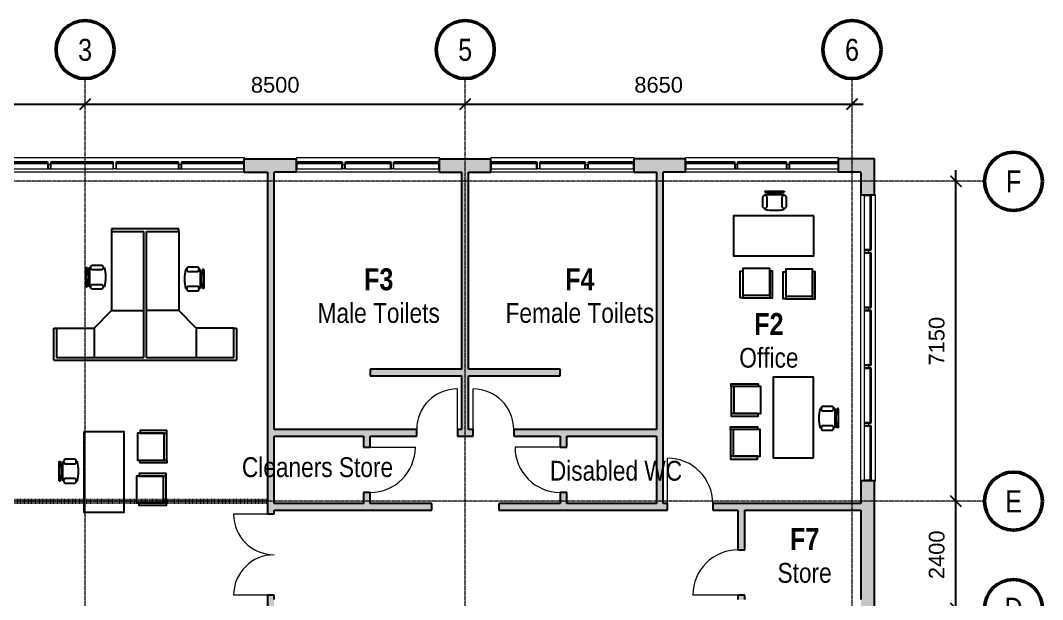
# Model space of a CAD drawing. Header units: millimetres. Extents: x -12924 to 29056, y -26186 to 10516.
# Drawn here: x 6199 to 29056, y -2429 to 10516 of the extents above; entities that cross this region are included whole.
import ezdxf

# ---------------------------------------------------------------- set-up
doc = ezdxf.new("R2010")
doc.units = ezdxf.units.MM
doc.linetypes.add('AEC_Dash 3mm', pattern=[6, 3, -3])
doc.linetypes.add('Grid Line', pattern=[21, 12, -3, 3, -3])
for name, color, linetype, lineweight in [('A-AREA', 32, 'AEC_Dash 3mm', 70), ('A-AREA-IDEN', 254, 'Continuous', 15), ('A-DOOR', 7, 'Continuous', 15), ('A-GLAZ-CURT', 4, 'Continuous', 15), ('A-GLAZ-CWMG', 4, 'Continuous', 15), ('A-WALL', 113, 'Continuous', 15), ('A-WALL-PATT', 254, 'Continuous', 15), ('I-WALL', 254, 'Continuous', 15), ('S-GRID', 7, 'Grid Line', 5), ('S-GRID-DIMS', 255, 'Continuous', 50), ('S-GRID-IDEN', 7, 'Continuous', 50)]:
    doc.layers.add(name, color=color, linetype=linetype, lineweight=lineweight)
doc.layers.add('Cubicles', color=132, linetype='Continuous')
doc.layers.add('Furniture', color=1, linetype='Continuous')
doc.styles.add('Arial', font='arial.ttf', dxfattribs={"height": 350})
doc.styles.add('Arial Narrow', font='ARIALN.TTF', dxfattribs={"height": 491.641337})
doc.styles.add('Arial Narrow_1', font='ARIALN.TTF', dxfattribs={"height": 442.477204})
doc.styles.add('Arial Narrow_B', font='ARIALNB.TTF', dxfattribs={"height": 491.564417})
doc.dimstyles.new('Grid Dimensions', dxfattribs={"dimtxt": 350, "dimasz": 250, "dimexe": 125, "dimexo": 350, "dimgap": 250, "dimtad": 1, "dimdec": 0, "dimzin": 0, "dimdsep": 46, "dimtxsty": 'Arial', "dimblk": 'ARCHTICK', "dimcen": 0.09, "dimdle": 250, "dimse1": 1, "dimse2": 1, "dimclrd": 1, "dimclre": 2, "dimadec": 0, "dimazin": 0, "dimtfac": 1, "dimtdec": 0, "dimtofl": 0, "dimtmove": 0, "dimatfit": 3, "dimfxl": 1, "dimtolj": 1, "dimtzin": 0, "dimarcsym": 0})

# ---------------------------------------------------------------- blocks, each defined once
blk = doc.blocks.new('Curtain Wall Panel - Plain - Curtain Wall Panel - Plain-238387-First Floor Plan')
at = {"layer": 'A-GLAZ-CURT', "lineweight": 20}
for p, q in [((-517, 75), (-517, -75)), ((-517, 75), (-502, 75)), ((-502, -75), (-502, 75)), ((502, -75), (502, 75)), ((517, 75), (502, 75)), ((517, 75), (517, -75)), ((-502, -75), (-517, -75)), ((502, -75), (517, -75))]:
    blk.add_line(p, q, dxfattribs=at)
at = {"layer": 'A-GLAZ-CURT', "lineweight": 25}
for p, q in [((502, 75), (-502, 75)), ((-502, 55), (-502, 75)), ((-502, 55), (502, 55)), ((502, 55), (502, 75))]:
    blk.add_line(p, q, dxfattribs=at)
at = {"layer": 'A-GLAZ-CURT'}
blk.add_line((-502, -75), (502, -75), dxfattribs=at)
blk = doc.blocks.new('Rectangular Mullion - 50 x 250mm-238264-First Floor Plan')
at = {"layer": 'A-GLAZ-CWMG'}
for p in [(12371, 7421), (13429, 7446)]:
    blk.add_line(p, (12371, 7446), dxfattribs=at)
blk = doc.blocks.new('Rectangular Mullion - 50 x 250mm-238265-First Floor Plan')
at = {"layer": 'A-GLAZ-CWMG'}
for p, q in [((14512, 7446), (13429, 7446)), ((14512, 7196), (14487, 7196))]:
    blk.add_line(p, q, dxfattribs=at)
blk = doc.blocks.new('Rectangular Mullion - 50 x 250mm-238266-First Floor Plan')
at = {"layer": 'A-GLAZ-CWMG'}
for p, q in [((15571, 7446), (14512, 7446)), ((15571, 7446), (15571, 7421)), ((14537, 7196), (14512, 7196))]:
    blk.add_line(p, q, dxfattribs=at)
blk = doc.blocks.new('Rectangular Mullion - 50 x 100mm-238386-First Floor Plan')
at = {"layer": 'A-GLAZ-CWMG', "lineweight": 20}
for p, q in [((25, 75), (-25, 75)), ((-25, 75), (-25, -25)), ((25, 75), (25, -25)), ((-25, -25), (25, -25))]:
    blk.add_line(p, q, dxfattribs=at)
blk = doc.blocks.new('Rectangular Mullion - 50 x 250mm-V3-First Floor Plan')
at = {"layer": 'A-GLAZ-CWMG'}
for p, q in [((16721, 7421), (16721, 7446)), ((17779, 7446), (16721, 7446)), ((17779, 7196), (17754, 7196))]:
    blk.add_line(p, q, dxfattribs=at)
blk = doc.blocks.new('Rectangular Mullion - 50 x 250mm-V4-First Floor Plan')
at = {"layer": 'A-GLAZ-CWMG'}
for p, q in [((18862, 7446), (17779, 7446)), ((17804, 7196), (17779, 7196))]:
    blk.add_line(p, q, dxfattribs=at)
blk = doc.blocks.new('Rectangular Mullion - 50 x 250mm-V5-First Floor Plan')
at = {"layer": 'A-GLAZ-CWMG'}
for q in [(18862, 7446), (19921, 7421)]:
    blk.add_line((19921, 7446), q, dxfattribs=at)
blk = doc.blocks.new('Curtain Wall Panel - Plain - Curtain Wall Panel - Plain-250309-First Floor Plan')
at = {"layer": 'A-GLAZ-CURT', "lineweight": 20}
for p, q in [((-539, 75), (-554, 75)), ((-554, 75), (-554, -75)), ((-539, -75), (-539, 75)), ((539, 75), (539, -75)), ((554, 75), (539, 75)), ((554, -75), (554, 75)), ((-554, -75), (-539, -75)), ((539, -75), (554, -75))]:
    blk.add_line(p, q, dxfattribs=at)
at = {"layer": 'A-GLAZ-CURT', "lineweight": 25}
for p, q in [((539, 75), (-539, 75)), ((-539, 75), (-539, 55)), ((-539, 55), (539, 55)), ((539, 55), (539, 75))]:
    blk.add_line(p, q, dxfattribs=at)
at = {"layer": 'A-GLAZ-CURT'}
blk.add_line((-539, -75), (539, -75), dxfattribs=at)
blk = doc.blocks.new('Rectangular Mullion - 50 x 250mm-250306-First Floor Plan')
at = {"layer": 'A-GLAZ-CWMG'}
for p in [(21071, 7421), (22204, 7446)]:
    blk.add_line(p, (21071, 7446), dxfattribs=at)
blk = doc.blocks.new('Rectangular Mullion - 50 x 250mm-250307-First Floor Plan')
at = {"layer": 'A-GLAZ-CWMG'}
blk.add_line((23362, 7446), (22204, 7446), dxfattribs=at)
blk = doc.blocks.new('Rectangular Mullion - 50 x 250mm-250308-First Floor Plan')
at = {"layer": 'A-GLAZ-CWMG'}
for q in [(23362, 7446), (24496, 7421)]:
    blk.add_line((24496, 7446), q, dxfattribs=at)
blk = doc.blocks.new('Rectangular Mullion - 50 x 100mm-227649-First Floor Plan')
at = {"layer": 'A-GLAZ-CWMG', "lineweight": 20}
for p, q in [((-25, 75), (25, 75)), ((-25, -25), (-25, 75)), ((25, 75), (25, -25)), ((25, -25), (-25, -25))]:
    blk.add_line(p, q, dxfattribs=at)
blk = doc.blocks.new('Curtain Wall Panel - Plain - Curtain Wall Panel - Plain-253106-First Floor Plan')
at = {"layer": 'A-GLAZ-CURT', "lineweight": 20}
for p, q in [((-691, 75), (-706, 75)), ((-706, 75), (-706, -75)), ((-691, -75), (-691, 75)), ((691, 75), (691, -75)), ((706, 75), (691, 75)), ((706, -75), (706, 75)), ((-706, -75), (-691, -75)), ((691, -75), (706, -75))]:
    blk.add_line(p, q, dxfattribs=at)
at = {"layer": 'A-GLAZ-CURT', "lineweight": 25}
for p, q in [((691, 75), (-691, 75)), ((-691, 75), (-691, 55)), ((-691, 55), (691, 55)), ((691, 55), (691, 75))]:
    blk.add_line(p, q, dxfattribs=at)
at = {"layer": 'A-GLAZ-CURT'}
blk.add_line((-691, -75), (691, -75), dxfattribs=at)
blk = doc.blocks.new('Rectangular Mullion - 50 x 250mm-V7-First Floor Plan')
at = {"layer": 'A-GLAZ-CWMG'}
blk.add_line((-3384, 7446), (-4845, 7446), dxfattribs=at)
blk = doc.blocks.new('Rectangular Mullion - 50 x 250mm-253104-First Floor Plan')
at = {"layer": 'A-GLAZ-CWMG'}
for p, q in [((-6307, 7446), (-7768, 7446)), ((-6307, 7196), (-6332, 7196))]:
    blk.add_line(p, q, dxfattribs=at)
blk = doc.blocks.new('Rectangular Mullion - 50 x 250mm-V6-First Floor Plan')
at = {"layer": 'A-GLAZ-CWMG'}
for p, q in [((-4845, 7446), (-6307, 7446)), ((-6282, 7196), (-6307, 7196))]:
    blk.add_line(p, q, dxfattribs=at)
blk = doc.blocks.new('Curtain Wall Panel - Plain - Curtain Wall Panel - Plain-239621-First Floor Plan')
at = {"layer": 'A-GLAZ-CURT', "lineweight": 20}
for p, q in [((-605, 75), (-620, 75)), ((-620, 75), (-620, -75)), ((-605, -75), (-605, 75)), ((605, 75), (605, -75)), ((620, 75), (605, 75)), ((620, -75), (620, 75)), ((-620, -75), (-605, -75)), ((605, -75), (620, -75))]:
    blk.add_line(p, q, dxfattribs=at)
at = {"layer": 'A-GLAZ-CURT', "lineweight": 25}
for p, q in [((605, 75), (-605, 75)), ((-605, 75), (-605, 55)), ((-605, 55), (605, 55)), ((605, 55), (605, 75))]:
    blk.add_line(p, q, dxfattribs=at)
at = {"layer": 'A-GLAZ-CURT'}
blk.add_line((-605, -75), (605, -75), dxfattribs=at)
blk = doc.blocks.new('Rectangular Mullion - 50 x 250mm-239618-First Floor Plan')
at = {"layer": 'A-GLAZ-CWMG'}
for p in [(25296, 6621), (25321, 5356)]:
    blk.add_line(p, (25321, 6621), dxfattribs=at)
blk = doc.blocks.new('Rectangular Mullion - 50 x 250mm-239619-First Floor Plan')
at = {"layer": 'A-GLAZ-CWMG'}
blk.add_line((25321, 4066), (25321, 5356), dxfattribs=at)
blk = doc.blocks.new('Rectangular Mullion - 50 x 250mm-239620-First Floor Plan')
at = {"layer": 'A-GLAZ-CWMG'}
for q in [(25321, 1486), (25296, 221)]:
    blk.add_line((25321, 221), q, dxfattribs=at)
blk = doc.blocks.new('Concept Sgl Door - 910 x 2110mm-241131-First Floor Plan')
at = {"layer": 'A-DOOR'}
blk.add_line((455, -75), (455, -985), dxfattribs=at)
blk.add_arc((455, -75), 910, 180, 270, dxfattribs=at)
blk = doc.blocks.new('Concept Sgl Door - 1010 x 2110mm-241302-First Floor Plan')
at = {"layer": 'A-DOOR'}
blk.add_line((505, 75), (505, 1085), dxfattribs=at)
blk.add_arc((505, 75), 1010, 90, 180, dxfattribs=at)
blk = doc.blocks.new('Concept Sgl Door - 1010 x 2110mm-241319-First Floor Plan')
at = {"layer": 'A-DOOR'}
blk.add_line((505, -75), (505, -1085), dxfattribs=at)
blk.add_arc((505, -75), 1010, 180, 270, dxfattribs=at)
blk = doc.blocks.new('Concept Sgl Door - 910 x 2110mm-241382-First Floor Plan')
at = {"layer": 'A-DOOR'}
blk.add_line((455, 75), (455, 985), dxfattribs=at)
blk.add_arc((455, 75), 910, 90, 180, dxfattribs=at)
blk = doc.blocks.new('Rectangular Mullion - 50 x 250mm-253115-First Floor Plan')
at = {"layer": 'A-GLAZ-CWMG'}
for q in [(9769, 7446), (11206, 7421)]:
    blk.add_line((11206, 7446), q, dxfattribs=at)
blk = doc.blocks.new('Grid - AEC-Grid_Head_Circle-202168-First Floor Plan')
at = {"layer": 'S-GRID-IDEN'}
blk.add_circle((0, 0), 6.5, dxfattribs=at)
blk = doc.blocks.new('_ArchTick')
at = {"color": 0, "linetype": 'ByBlock', "const_width": 0.15}
blk.add_lwpolyline([(-0.5, -0.5), (0.5, 0.5)], dxfattribs=at)
blk = doc.blocks.new('*D68')
at = {"layer": 'Defpoints', "color": 0, "transparency": 16777216}
for p in [(-854, 9216), (7646, 9216), (7646, 8646)]:
    blk.add_point(p, dxfattribs=at)
at = {"layer": 'S-GRID-DIMS', "color": 1, "lineweight": -2, "transparency": 16777216}
blk.add_line((-1104, 8646), (7896, 8646), dxfattribs=at)
at = {"layer": 'S-GRID-DIMS', "color": 1, "lineweight": -2, "transparency": 16777216, "xscale": 250, "yscale": 250, "zscale": 250, "rotation": 180}
blk.add_blockref('_ArchTick', (-854, 8646), dxfattribs=at)
at = {"layer": 'S-GRID-DIMS', "color": 1, "lineweight": -2, "transparency": 16777216, "xscale": 250, "yscale": 250, "zscale": 250}
blk.add_blockref('_ArchTick', (7646, 8646), dxfattribs=at)
at = {"layer": 'S-GRID-DIMS', "color": 0, "transparency": 16777216, "insert": (3396, 9075), "char_height": 350, "attachment_point": 5, "style": 'Arial'}
blk.add_mtext('\\A1;8500', dxfattribs=at)
blk = doc.blocks.new('*D69')
at = {"layer": 'Defpoints', "color": 0, "transparency": 16777216}
for p in [(7646, 9216), (16146, 9216), (16146, 8646)]:
    blk.add_point(p, dxfattribs=at)
at = {"layer": 'S-GRID-DIMS', "color": 1, "lineweight": -2, "transparency": 16777216}
blk.add_line((7396, 8646), (16396, 8646), dxfattribs=at)
at = {"layer": 'S-GRID-DIMS', "color": 1, "lineweight": -2, "transparency": 16777216, "xscale": 250, "yscale": 250, "zscale": 250, "rotation": 180}
blk.add_blockref('_ArchTick', (7646, 8646), dxfattribs=at)
at = {"layer": 'S-GRID-DIMS', "color": 1, "lineweight": -2, "transparency": 16777216, "xscale": 250, "yscale": 250, "zscale": 250}
blk.add_blockref('_ArchTick', (16146, 8646), dxfattribs=at)
at = {"layer": 'S-GRID-DIMS', "color": 0, "transparency": 16777216, "insert": (11896, 9075), "char_height": 350, "attachment_point": 5, "style": 'Arial'}
blk.add_mtext('\\A1;8500', dxfattribs=at)
blk = doc.blocks.new('*D70')
at = {"layer": 'Defpoints', "color": 0, "transparency": 16777216}
for p in [(16146, 9216), (24796, 9216), (24796, 8646)]:
    blk.add_point(p, dxfattribs=at)
at = {"layer": 'S-GRID-DIMS', "color": 1, "lineweight": -2, "transparency": 16777216}
blk.add_line((15896, 8646), (25046, 8646), dxfattribs=at)
at = {"layer": 'S-GRID-DIMS', "color": 1, "lineweight": -2, "transparency": 16777216, "xscale": 250, "yscale": 250, "zscale": 250, "rotation": 180}
blk.add_blockref('_ArchTick', (16146, 8646), dxfattribs=at)
at = {"layer": 'S-GRID-DIMS', "color": 1, "lineweight": -2, "transparency": 16777216, "xscale": 250, "yscale": 250, "zscale": 250}
blk.add_blockref('_ArchTick', (24796, 8646), dxfattribs=at)
at = {"layer": 'S-GRID-DIMS', "color": 0, "transparency": 16777216, "insert": (20471, 9075), "char_height": 350, "attachment_point": 5, "style": 'Arial'}
blk.add_mtext('\\A1;8650', dxfattribs=at)
blk = doc.blocks.new('*D74')
at = {"layer": 'Defpoints', "color": 0, "transparency": 16777216}
for p in [(27119, -2629), (27756, -2629), (27756, -9379)]:
    blk.add_point(p, dxfattribs=at)
at = {"layer": 'S-GRID-DIMS', "color": 1, "lineweight": -2, "transparency": 16777216}
blk.add_line((27119, -9629), (27119, -2379), dxfattribs=at)
at = {"layer": 'S-GRID-DIMS', "color": 1, "lineweight": -2, "transparency": 16777216, "xscale": 250, "yscale": 250, "zscale": 250}
for p, rotation in [((27119, -2629), 90), ((27119, -9379), 270)]:
    blk.add_blockref('_ArchTick', p, dxfattribs=dict(at, rotation=rotation))
at = {"layer": 'S-GRID-DIMS', "color": 0, "transparency": 16777216, "insert": (26690, -6004), "char_height": 350, "attachment_point": 5, "rotation": 90, "style": 'Arial'}
blk.add_mtext('\\A1;6750', dxfattribs=at)
blk = doc.blocks.new('*D75')
at = {"layer": 'Defpoints', "color": 0, "transparency": 16777216}
for p in [(27119, -229), (27756, -229), (27756, -2629)]:
    blk.add_point(p, dxfattribs=at)
at = {"layer": 'S-GRID-DIMS', "color": 1, "lineweight": -2, "transparency": 16777216}
blk.add_line((27119, -2879), (27119, 21), dxfattribs=at)
at = {"layer": 'S-GRID-DIMS', "color": 1, "lineweight": -2, "transparency": 16777216, "xscale": 250, "yscale": 250, "zscale": 250}
for p, rotation in [((27119, -229), 90), ((27119, -2629), 270)]:
    blk.add_blockref('_ArchTick', p, dxfattribs=dict(at, rotation=rotation))
at = {"layer": 'S-GRID-DIMS', "color": 0, "transparency": 16777216, "insert": (26690, -1429), "char_height": 350, "attachment_point": 5, "rotation": 90, "style": 'Arial'}
blk.add_mtext('\\A1;2400', dxfattribs=at)
blk = doc.blocks.new('*D76')
at = {"layer": 'Defpoints', "color": 0, "transparency": 16777216}
for p in [(27119, 6921), (27756, 6921), (27756, -229)]:
    blk.add_point(p, dxfattribs=at)
at = {"layer": 'S-GRID-DIMS', "color": 1, "lineweight": -2, "transparency": 16777216}
blk.add_line((27119, -479), (27119, 7171), dxfattribs=at)
at = {"layer": 'S-GRID-DIMS', "color": 1, "lineweight": -2, "transparency": 16777216, "xscale": 250, "yscale": 250, "zscale": 250}
for p, rotation in [((27119, 6921), 90), ((27119, -229), 270)]:
    blk.add_blockref('_ArchTick', p, dxfattribs=dict(at, rotation=rotation))
at = {"layer": 'S-GRID-DIMS', "color": 0, "transparency": 16777216, "insert": (26690, 3346), "char_height": 350, "attachment_point": 5, "rotation": 90, "style": 'Arial'}
blk.add_mtext('\\A1;7150', dxfattribs=at)
blk = doc.blocks.new('Concept Dbl Door - 1810 x 2110mm-248273-First Floor Plan')
at = {"layer": 'A-DOOR'}
for p, q in [((-905, 150), (-905, 1055)), ((905, 150), (905, 1055))]:
    blk.add_line(p, q, dxfattribs=at)
for centre, start, end in [((-905, 150), 360, 90), ((905, 150), 90, 180)]:
    blk.add_arc(centre, 905, start, end, dxfattribs=at)
blk = doc.blocks.new('Chair - Desk')
at = {"linetype": 'Continuous'}
for p, q in [((-8.5, 0), (-8.5, -1)), ((-8.5, 0), (8.5, 0)), ((8.5, 0), (8.5, -1)), ((-10.5, -5), (-10.5, -14)), ((-8.5, -3), (-8.5, -4)), ((-8.5, -3), (8.5, -3)), ((-6.5, -14), (-6.5, -5)), ((-2, -3), (-2, -1.9355)), ((2, -1.9576), (2, -3)), ((6.5, -5), (6.5, -14)), ((8.5, -3), (8.5, -4)), ((10.5, -14), (10.5, -5)), ((-8.5, -15), (-8.5, -16)), ((8.5, -15), (8.5, -16))]:
    blk.add_line(p, q, dxfattribs=at)
for centre, radius, start, end in [((-8.5, -6.5), 2.5, 36.8699, 143.1301), ((0, 34.625), 36.625, 256.5803, 283.4197), ((8.5, -6.5), 2.5, 36.8699, 143.1301), ((-8.5, -12.5), 2.5, 216.8699, 323.1301), ((0, 19.625), 36.625, 256.5803, 283.4197), ((8.5, -12.5), 2.5, 216.8699, 323.1301)]:
    blk.add_arc(centre, radius, start, end, dxfattribs=at)
blk = doc.blocks.new('CUBICLE')
at = {"layer": 'Cubicles'}
for p, q in [((2722, 2940), (1222, 2940)), ((1222, 2940), (1222, 2880)), ((1222, 2880), (1222, 1110)), ((1222, 2880), (1942, 2880)), ((1942, 60), (1942, 2880)), ((2002, 60), (2002, 2880)), ((2002, 2880), (2722, 2880)), ((2722, 2880), (2722, 2940)), ((2722, 2880), (2722, 1110)), ((832, 720), (1222, 1110)), ((1222, 1110), (1942, 1110)), ((2722, 1110), (2002, 1110)), ((3112, 720), (2722, 1110)), ((-68, 0), (-68, 720)), ((-68, 720), (-8, 720)), ((-8, 720), (-8, 60)), ((-8, 720), (832, 720)), ((832, 720), (832, 60)), ((3112, 720), (3112, 60)), ((3952, 720), (3112, 720)), ((3952, 60), (3952, 720)), ((3952, 720), (4012, 720)), ((4012, 720), (4012, 0)), ((-68, 0), (4012, 0)), ((-8, 60), (1942, 60)), ((2002, 60), (3952, 60))]:
    blk.add_line(p, q, dxfattribs=at)
blk = doc.blocks.new('CHAIR')
at = {"layer": 'Furniture'}
blk.add_line((48, -12), (648, -12), dxfattribs=at)
for points in [[(48, -12), (-12, -12), (-12, 588), (48, 588)], [(48, 48), (648, 48), (648, 648), (48, 648)], [(648, -12), (708, -12), (708, 588), (648, 588)]]:
    blk.add_lwpolyline(points, close=True, dxfattribs=at)
blk = doc.blocks.new('DESK')
at = {"layer": 'Furniture'}
blk.add_lwpolyline([(-57, -885), (1743, -885), (1743, 15), (-57, 15)], close=True, dxfattribs=at)

msp = doc.modelspace()

# ---------------------------------------------------------------- hatches: boundary and pattern name
at = {"layer": 'A-WALL-PATT'}
h = msp.add_hatch(color=256, dxfattribs=at)
h.paths.add_polyline_path([(24995.5, 7121.2), (25295.5, 7121.2), (25295.5, 7421.2), (24495.5, 7421.2), (24495.5, 7121.2)], flags=0)
h.paths.add_polyline_path([(20420.5, 7121.2), (21070.5, 7121.2), (21070.5, 7421.2), (20370.5, 7421.2), (20370.5, 7121.2)], flags=0)
h.paths.add_polyline_path([(11870.5, 7121.2), (11870.5, 7421.2), (11205.5, 7421.2), (11205.5, 7121.2), (11720.5, 7121.2)], flags=0)
h.paths.add_polyline_path([(-9704.5, 7121.2), (-9204.5, 7121.2), (-9204.5, 7421.2), (-10004.5, 7421.2), (-10004.5, 7121.2)], flags=0)
h = msp.add_hatch(color=256, dxfattribs=at)
h.paths.add_polyline_path([(20370.5, 7121.2), (20370.5, 7421.2), (19920.5, 7421.2), (19920.5, 7121.2)], flags=0)
h.paths.add_polyline_path([(16720.5, 7121.2), (16720.5, 7421.2), (15570.5, 7421.2), (15570.5, 7121.2), (16220.5, 7121.2)], flags=0)
h.paths.add_polyline_path([(12370.5, 7121.2), (12370.5, 7421.2), (11870.5, 7421.2), (11870.5, 7121.2)], flags=0)
h = msp.add_hatch(color=256, dxfattribs=at)
h.paths.add_polyline_path([(11720.5, -9578.8), (11870.5, -9578.8), (11870.5, -2333.8), (11720.5, -2333.8), (11720.5, -7835.1)], flags=0)
h.paths.add_polyline_path([(11870.5, -523.8), (11870.5, 7121.2), (11720.5, 7121.2), (11720.5, -523.8)], flags=0)
for points in [[(16220.5, 6477.9), (16220.5, 7121.2), (16070.5, 7121.2), (16070.5, 6477.9)], [(20570.5, -278.8), (20570.5, 7121.2), (20420.5, 7121.2), (20420.5, -278.8)], [(16070.5, 1371.2), (16220.5, 1371.2), (16220.5, 6477.9), (16070.5, 6477.9), (16070.5, 2258.1)], [(13881.7, -428.8), (15395.5, -428.8), (15395.5, -278.8), (11870.5, -278.8), (11870.5, -428.8)]]:
    msp.add_hatch(color=256, dxfattribs=at).paths.add_polyline_path(points, flags=0)
h = msp.add_hatch(color=256, dxfattribs=at)
h.paths.add_polyline_path([(25295.5, -9878.8), (25295.5, -9078.8), (24995.5, -9078.8), (24995.5, -9878.8)], flags=0)
h.paths.add_polyline_path([(24995.5, -3078.8), (25295.5, -3078.8), (25295.5, 221.2), (24995.5, 221.2), (24995.5, -2788.5)], flags=0)
h.paths.add_polyline_path([(25295.5, 6621.2), (25295.5, 7121.2), (24995.5, 7121.2), (24995.5, 6621.2)], flags=0)
h = msp.add_hatch(color=256, dxfattribs=at)
h.paths.add_polyline_path([(14020.5, 2571.2), (16070.5, 2571.2), (16070.5, 2721.2), (14020.5, 2721.2)], flags=0)
h.paths.add_polyline_path([(18270.5, 2571.2), (18270.5, 2721.2), (16220.5, 2721.2), (16220.5, 2571.2)], flags=0)
h = msp.add_hatch(color=256, dxfattribs=at)
h.paths.add_polyline_path([(20420.5, 1221.2), (20420.5, 1371.2), (17230.5, 1371.2), (17230.5, 1221.2), (19637.9, 1221.2)], flags=0)
h.paths.add_polyline_path([(13870.5, 1221.2), (15060.5, 1221.2), (15060.5, 1371.2), (11870.5, 1371.2), (11870.5, 1221.2)], flags=0)
h.paths.add_polyline_path([(15970.5, 1221.2), (16320.5, 1221.2), (16320.5, 1371.2), (15970.5, 1371.2)], flags=0)
h = msp.add_hatch(color=256, dxfattribs=at)
h.paths.add_polyline_path([(14020.5, -278.8), (14020.5, -33.8), (13870.5, -33.8), (13870.5, -278.8), (13881.7, -278.8)], flags=0)
h.paths.add_polyline_path([(14020.5, 976.2), (14020.5, 1221.2), (13870.5, 1221.2), (13870.5, 976.2), (13881.7, 976.2)], flags=0)
h = msp.add_hatch(color=256, dxfattribs=at)
h.paths.add_polyline_path([(18420.5, -278.8), (18420.5, -33.8), (18270.5, -33.8), (18270.5, -278.8)], flags=0)
h.paths.add_polyline_path([(18420.5, 976.2), (18420.5, 1221.2), (18270.5, 1221.2), (18270.5, 976.2)], flags=0)
h = msp.add_hatch(color=256, dxfattribs=at)
h.paths.add_polyline_path([(22395.5, -428.8), (24995.5, -428.8), (24995.5, -278.8), (21680.5, -278.8), (21680.5, -428.8), (22245.5, -428.8)], flags=0)
h.paths.add_polyline_path([(20670.5, -428.8), (20670.5, -278.8), (16895.5, -278.8), (16895.5, -428.8), (19637.9, -428.8)], flags=0)
h = msp.add_hatch(color=256, dxfattribs=at)
h.paths.add_polyline_path([(22395.5, -2428.8), (22395.5, -2328.8), (22245.5, -2328.8), (22245.5, -2428.8)], flags=0)
h.paths.add_polyline_path([(22395.5, -1318.8), (22395.5, -428.8), (22245.5, -428.8), (22245.5, -1318.8)], flags=0)

# ---------------------------------------------------------------- linework, layer by layer
at = {"layer": 'A-AREA'}
msp.add_line((-9704.5, -228.8), (11720.5, -228.8), dxfattribs=at)
at = {"layer": 'A-WALL', "lineweight": 25}
for p, q in [((11205.5, 7121.2), (11205.5, 7421.2)), ((11205.5, 7421.2), (12370.5, 7421.2)), ((12370.5, 7121.2), (12370.5, 7421.2)), ((15570.5, 7121.2), (15570.5, 7421.2)), ((15570.5, 7421.2), (16720.5, 7421.2)), ((16720.5, 7121.2), (16720.5, 7421.2)), ((19920.5, 7121.2), (19920.5, 7421.2)), ((21070.5, 7421.2), (19920.5, 7421.2)), ((21070.5, 7121.2), (21070.5, 7421.2)), ((24495.5, 7121.2), (24495.5, 7421.2)), ((25295.5, 7421.2), (24495.5, 7421.2)), ((25295.5, 6621.2), (25295.5, 7421.2)), ((11205.5, 7121.2), (11720.5, 7121.2)), ((12370.5, 7121.2), (11870.5, 7121.2)), ((15570.5, 7121.2), (16070.5, 7121.2)), ((16220.5, 7121.2), (16720.5, 7121.2)), ((19920.5, 7121.2), (20420.5, 7121.2)), ((21070.5, 7121.2), (20570.5, 7121.2)), ((24995.5, 7121.2), (24495.5, 7121.2)), ((24995.5, 7121.2), (24995.5, 6621.2)), ((24995.5, 6621.2), (25295.5, 6621.2)), ((24995.5, 221.2), (24995.5, -278.8)), ((25295.5, 221.2), (24995.5, 221.2)), ((25295.5, -3078.8), (25295.5, 221.2)), ((24995.5, -428.8), (24995.5, -2428.8))]:
    msp.add_line(p, q, dxfattribs=at)
at = {"layer": 'A-WALL'}
for p, q in [((11205.5, 7121.2), (-9204.5, 7121.2)), ((15570.5, 7121.2), (12370.5, 7121.2)), ((19920.5, 7121.2), (16720.5, 7121.2)), ((24495.5, 7121.2), (21070.5, 7121.2)), ((24995.5, 221.2), (24995.5, 6621.2))]:
    msp.add_line(p, q, dxfattribs=at)
at = {"layer": 'I-WALL', "lineweight": 25}
for p, q in [((11720.5, 7121.2), (11720.5, -523.8)), ((11870.5, 1371.2), (11870.5, 7121.2)), ((16070.5, 2721.2), (16070.5, 7121.2)), ((16220.5, 2721.2), (16220.5, 7121.2)), ((20420.5, 7121.2), (20420.5, 1371.2)), ((20570.5, -278.8), (20570.5, 7121.2)), ((16070.5, 2721.2), (14020.5, 2721.2)), ((14020.5, 2721.2), (14020.5, 2571.2)), ((14020.5, 2571.2), (16070.5, 2571.2)), ((16070.5, 1371.2), (16070.5, 2571.2)), ((18270.5, 2721.2), (16220.5, 2721.2)), ((16220.5, 1371.2), (16220.5, 2571.2)), ((16220.5, 2571.2), (18270.5, 2571.2)), ((18270.5, 2571.2), (18270.5, 2721.2)), ((15060.5, 1371.2), (11870.5, 1371.2)), ((11870.5, -278.8), (11870.5, 1221.2)), ((11870.5, 1221.2), (13870.5, 1221.2)), ((13870.5, 1221.2), (13870.5, 976.2)), ((14020.5, 976.2), (14020.5, 1221.2)), ((14020.5, 1221.2), (15060.5, 1221.2)), ((15060.5, 1221.2), (15060.5, 1371.2)), ((16070.5, 1371.2), (15970.5, 1371.2)), ((15970.5, 1371.2), (15970.5, 1221.2)), ((15970.5, 1221.2), (16320.5, 1221.2)), ((16320.5, 1371.2), (16220.5, 1371.2)), ((16320.5, 1221.2), (16320.5, 1371.2)), ((20420.5, 1371.2), (17230.5, 1371.2)), ((17230.5, 1371.2), (17230.5, 1221.2)), ((17230.5, 1221.2), (18270.5, 1221.2)), ((18270.5, 1221.2), (18270.5, 976.2)), ((18420.5, 1221.2), (20420.5, 1221.2)), ((18420.5, 976.2), (18420.5, 1221.2)), ((20420.5, 1221.2), (20420.5, -278.8)), ((13870.5, 976.2), (14020.5, 976.2)), ((18270.5, 976.2), (18420.5, 976.2)), ((14020.5, -33.8), (13870.5, -33.8)), ((13870.5, -33.8), (13870.5, -278.8)), ((14020.5, -278.8), (14020.5, -33.8)), ((18270.5, -33.8), (18270.5, -278.8)), ((18420.5, -33.8), (18270.5, -33.8)), ((18420.5, -278.8), (18420.5, -33.8)), ((13870.5, -278.8), (11870.5, -278.8)), ((11870.5, -523.8), (11870.5, -428.8)), ((11870.5, -428.8), (15395.5, -428.8)), ((15395.5, -278.8), (14020.5, -278.8)), ((15395.5, -428.8), (15395.5, -278.8)), ((18270.5, -278.8), (16895.5, -278.8)), ((16895.5, -278.8), (16895.5, -428.8)), ((16895.5, -428.8), (20670.5, -428.8)), ((20420.5, -278.8), (18420.5, -278.8)), ((20670.5, -278.8), (20570.5, -278.8)), ((20670.5, -428.8), (20670.5, -278.8)), ((24995.5, -278.8), (21680.5, -278.8)), ((21680.5, -278.8), (21680.5, -428.8)), ((21680.5, -428.8), (22245.5, -428.8)), ((22245.5, -428.8), (22245.5, -1318.8)), ((22395.5, -428.8), (24995.5, -428.8)), ((22395.5, -1318.8), (22395.5, -428.8)), ((11870.5, -523.8), (11720.5, -523.8)), ((22245.5, -1318.8), (22395.5, -1318.8)), ((11720.5, -2333.8), (11720.5, -9578.8)), ((11870.5, -2333.8), (11720.5, -2333.8)), ((11870.5, -2428.8), (11870.5, -2333.8)), ((22245.5, -2328.8), (22245.5, -2428.8)), ((22395.5, -2328.8), (22245.5, -2328.8)), ((22395.5, -2428.8), (22395.5, -2328.8))]:
    msp.add_line(p, q, dxfattribs=at)
at = {"layer": 'S-GRID', "linetype": 'Grid Line'}
for p, q in [((7645.5, -10951.1), (7645.5, 9216.1)), ((16145.5, -10951.1), (16145.5, 9216.1)), ((24795.5, -24886.2), (24795.5, 9216.1)), ((27756.4, 6921.2), (-11624.2, 6921.2)), ((27756.4, -228.8), (-11624.2, -228.8))]:
    msp.add_line(p, q, dxfattribs=at)

# ---------------------------------------------------------------- block references
at = {"ltscale": 50, "xscale": 25.4, "yscale": 25.4, "zscale": 25.4}
msp.add_blockref('Chair - Desk', (23063.5, 6703.6), dxfattribs=at)
at = {"ltscale": 50}
for name, p, rotation in [('DESK', (23887, 5266.8), 180), ('DESK', (23049.2, 799), 90), ('CHAIR', (22108, 2379), 270), ('CHAIR', (22090.2, 1420.8), 270), ('DESK', (8504.3, 1264), 270), ('CHAIR', (9463.3, 642.2), 89.99999999999999), ('CHAIR', (9445.4, -316), 89.99999999999999)]:
    msp.add_blockref(name, p, dxfattribs=dict(at, rotation=rotation))
for name, p in [('CUBICLE', (7017, 2919.7)), ('CHAIR', (22307, 4325.6)), ('CHAIR', (23265.3, 4307.8))]:
    msp.add_blockref(name, p, dxfattribs=at)
at = {"ltscale": 50, "yscale": 25.4, "zscale": 25.4}
for p, xscale, rotation in [((7667.9, 4779.5), -25.4, 90), ((10297.8, 4736.7), 25.4, 270), ((24486, 1622.5), 25.4, 270), ((7067.5, 440.5), 25.4, 89.99999999999999)]:
    msp.add_blockref('Chair - Desk', p, dxfattribs=dict(at, xscale=xscale, rotation=rotation))
at = {"rotation": 90}
msp.add_blockref('Concept Dbl Door - 1810 x 2110mm-248273-First Floor Plan', (12020.5, -1428.8), dxfattribs=at)
at = {"layer": 'A-DOOR'}
msp.add_blockref('Concept Sgl Door - 910 x 2110mm-241382-First Floor Plan', (15515.5, 1296.2), dxfattribs=at)
for name, p, rotation in [('Concept Sgl Door - 910 x 2110mm-241131-First Floor Plan', (16775.5, 1296.2), 180), ('Concept Sgl Door - 1010 x 2110mm-241319-First Floor Plan', (13945.5, 471.2), 89.9999999999999), ('Concept Sgl Door - 1010 x 2110mm-241302-First Floor Plan', (18345.5, 471.2), 89.9999999999999), ('Concept Sgl Door - 1010 x 2110mm-241319-First Floor Plan', (21175.5, -353.8), 180), ('Concept Sgl Door - 1010 x 2110mm-241319-First Floor Plan', (22320.5, -1823.8), 269.9999999999999)]:
    msp.add_blockref(name, p, dxfattribs=dict(at, rotation=rotation))
at = {"layer": 'A-GLAZ-CURT'}
for name, p in [('Curtain Wall Panel - Plain - Curtain Wall Panel - Plain-253106-First Floor Plan', (6115.5, 7271.2)), ('Curtain Wall Panel - Plain - Curtain Wall Panel - Plain-253106-First Floor Plan', (7576.9, 7271.2)), ('Curtain Wall Panel - Plain - Curtain Wall Panel - Plain-253106-First Floor Plan', (9038.4, 7271.2)), ('Curtain Wall Panel - Plain - Curtain Wall Panel - Plain-253106-First Floor Plan', (10499.8, 7271.2)), ('Curtain Wall Panel - Plain - Curtain Wall Panel - Plain-250309-First Floor Plan', (21624.7, 7271.2)), ('Curtain Wall Panel - Plain - Curtain Wall Panel - Plain-250309-First Floor Plan', (22783, 7271.2)), ('Curtain Wall Panel - Plain - Curtain Wall Panel - Plain-250309-First Floor Plan', (23941.3, 7271.2))]:
    msp.add_blockref(name, p, dxfattribs=at)
at = {"layer": 'A-GLAZ-CURT', "lineweight": 20}
for p in [(12887.2, 7271.2), (13970.5, 7271.2), (15053.8, 7271.2), (17237.2, 7271.2), (18320.5, 7271.2), (19403.8, 7271.2)]:
    msp.add_blockref('Curtain Wall Panel - Plain - Curtain Wall Panel - Plain-238387-First Floor Plan', p, dxfattribs=at)
at = {"layer": 'A-GLAZ-CURT', "rotation": 269.9999999999999}
for p in [(25145.5, 6001.2), (25145.5, 4711.2), (25145.5, 3421.2), (25145.5, 2131.2), (25145.5, 841.2)]:
    msp.add_blockref('Curtain Wall Panel - Plain - Curtain Wall Panel - Plain-239621-First Floor Plan', p, dxfattribs=at)
at = {"layer": 'A-GLAZ-CWMG'}
for name, p in [('Rectangular Mullion - 50 x 250mm-V7-First Floor Plan', (10230, 0)), ('Rectangular Mullion - 50 x 250mm-253104-First Floor Plan', (14614.3, 0)), ('Rectangular Mullion - 50 x 250mm-V6-First Floor Plan', (14614.3, 0)), ('Rectangular Mullion - 50 x 250mm-253115-First Floor Plan', (0, 0)), ('Rectangular Mullion - 50 x 250mm-238264-First Floor Plan', (0, 0)), ('Rectangular Mullion - 50 x 250mm-238265-First Floor Plan', (0, 0)), ('Rectangular Mullion - 50 x 250mm-238266-First Floor Plan', (0, 0)), ('Rectangular Mullion - 50 x 250mm-V3-First Floor Plan', (0, 0)), ('Rectangular Mullion - 50 x 250mm-V4-First Floor Plan', (0, 0)), ('Rectangular Mullion - 50 x 250mm-V5-First Floor Plan', (0, 0)), ('Rectangular Mullion - 50 x 250mm-250306-First Floor Plan', (0, 0)), ('Rectangular Mullion - 50 x 250mm-250307-First Floor Plan', (0, 0)), ('Rectangular Mullion - 50 x 250mm-250308-First Floor Plan', (0, 0)), ('Rectangular Mullion - 50 x 250mm-239618-First Floor Plan', (0, 0)), ('Rectangular Mullion - 50 x 250mm-239619-First Floor Plan', (0, 0)), ('Rectangular Mullion - 50 x 250mm-239619-First Floor Plan', (0, -1290)), ('Rectangular Mullion - 50 x 250mm-239619-First Floor Plan', (0, -2580)), ('Rectangular Mullion - 50 x 250mm-239620-First Floor Plan', (0, 0))]:
    msp.add_blockref(name, p, dxfattribs=at)
at = {"layer": 'A-GLAZ-CWMG', "extrusion": (0, 0, -1)}
for p, rotation in [((-6846.2, 7271.2), 180), ((-9769.1, 7271.2), 180), ((-22203.8, 7271.2), 180), ((-23362.2, 7271.2), 180), ((-25145.5, 5356.2), 270.0000000000001), ((-25145.5, 4066.2), 270.0000000000001), ((-25145.5, 2776.2), 270.0000000000001), ((-25145.5, 1486.2), 270.0000000000001)]:
    msp.add_blockref('Rectangular Mullion - 50 x 100mm-227649-First Floor Plan', p, dxfattribs=dict(at, rotation=rotation))
at = {"layer": 'A-GLAZ-CWMG', "lineweight": 20, "extrusion": (0, 0, -1), "rotation": 180}
for p in [(-13428.8, 7271.2), (-18862.2, 7271.2)]:
    msp.add_blockref('Rectangular Mullion - 50 x 100mm-238386-First Floor Plan', p, dxfattribs=at)
at = {"layer": 'S-GRID-IDEN', "xscale": 99.99999999999993, "yscale": 99.99999999999993, "zscale": 99.99999999999993}
for p in [(7645.5, 9866.1), (16145.5, 9866.1), (24795.5, 9866.1)]:
    msp.add_blockref('Grid - AEC-Grid_Head_Circle-202168-First Floor Plan', p, dxfattribs=at)
for p, rotation in [((28406.4, 6921.2), 89.99999999999993), ((28406.4, -228.8), 89.99999999999993), ((28406.4, -2628.8), 89.9999999999999)]:
    msp.add_blockref('Grid - AEC-Grid_Head_Circle-202168-First Floor Plan', p, dxfattribs=dict(at, rotation=rotation))

# ---------------------------------------------------------------- texts
at = {"layer": 'A-AREA-IDEN', "lineweight": 5, "attachment_point": 2}
for s, insert, char_height, width, line_spacing_factor, style in [('F3', (14210.6, 4976.5), 491.56, 786, 0.968724, 'Arial Narrow_B'), ('F4', (18709.5, 4976.5), 491.56, 786, 0.968724, 'Arial Narrow_B'), ('Male Toilets', (14210.6, 4198.8), 442.477, 3261.279, 0.968573, 'Arial Narrow_1'), ('Female Toilets', (18709.5, 4198.8), 442.477, 3968.609, 0.968573, 'Arial Narrow_1'), ('F2', (22936.1, 3975.6), 491.56, 786, 0.968724, 'Arial Narrow_B'), ('Office', (22936.1, 3197.9), 442.48, 1576.645, 0.968573, 'Arial Narrow_1'), ('Cleaners Store', (12842.4, 752.2), 442.477, 4022.604, 0.968573, 'Arial Narrow_1'), ('Disabled WC', (19517.1, 672.2), 442.477, 3525.853, 0.968573, 'Arial Narrow_1'), ('F7', (23735.1, -832.4), 491.56, 786, 0.968724, 'Arial Narrow_B'), ('Store', (23735.1, -1610.1), 442.48, 1441.658, 0.968573, 'Arial Narrow_1')]:
    msp.add_mtext(s, dxfattribs=dict(at, insert=insert, char_height=char_height, width=width, line_spacing_factor=line_spacing_factor, style=style))
at = {"layer": 'S-GRID-IDEN', "lineweight": 5, "char_height": 491.6, "attachment_point": 2, "line_spacing_factor": 0.968573, "style": 'Arial Narrow'}
for s, insert, width in [('3', (7645.4, 10105.2), 372), ('5', (16145.4, 10105.2), 372), ('6', (24795.4, 10105.2), 372), ('F', (28409, 7162.7), 414), ('E', (28409, 12.7), 450), ('D', (28409, -2387.3), 486)]:
    msp.add_mtext(s, dxfattribs=dict(at, insert=insert, width=width))

# ---------------------------------------------------------------- dimensions: what is measured, and where the dimension line sits
at = {"layer": 'S-GRID-DIMS'}
for base, p1, p2, picture, middle in [((7645.5, 8646.4), (-854.5, 9216.1), (7645.5, 9216.1), '*D68', (3395.5, 9075.1)), ((16145.5, 8646.4), (7645.5, 9216.1), (16145.5, 9216.1), '*D69', (11895.5, 9075.1)), ((24795.5, 8646.4), (16145.5, 9216.1), (24795.5, 9216.1), '*D70', (20470.5, 9075.1))]:
    dim = msp.add_linear_dim(base=base, p1=p1, p2=p2, dimstyle='Grid Dimensions', override={"dimtmove": 1}, dxfattribs=at)
    dim.commit()
    dim.dimension.update_dxf_attribs({"geometry": picture, "text_midpoint": middle})
for base, p1, p2, picture, middle in [((27118.8, 6921.2), (27756.4, -228.8), (27756.4, 6921.2), '*D76', (26690.1, 3346.2)), ((27118.8, -228.8), (27756.4, -2628.8), (27756.4, -228.8), '*D75', (26690.1, -1428.8)), ((27118.8, -2628.8), (27756.4, -9378.8), (27756.4, -2628.8), '*D74', (26690.1, -6003.8))]:
    dim = msp.add_linear_dim(base=base, p1=p1, p2=p2, angle=90, dimstyle='Grid Dimensions', override={"dimtmove": 1}, dxfattribs=at)
    dim.commit()
    dim.dimension.update_dxf_attribs({"geometry": picture, "text_midpoint": middle})

doc.saveas('drawing.dxf')
